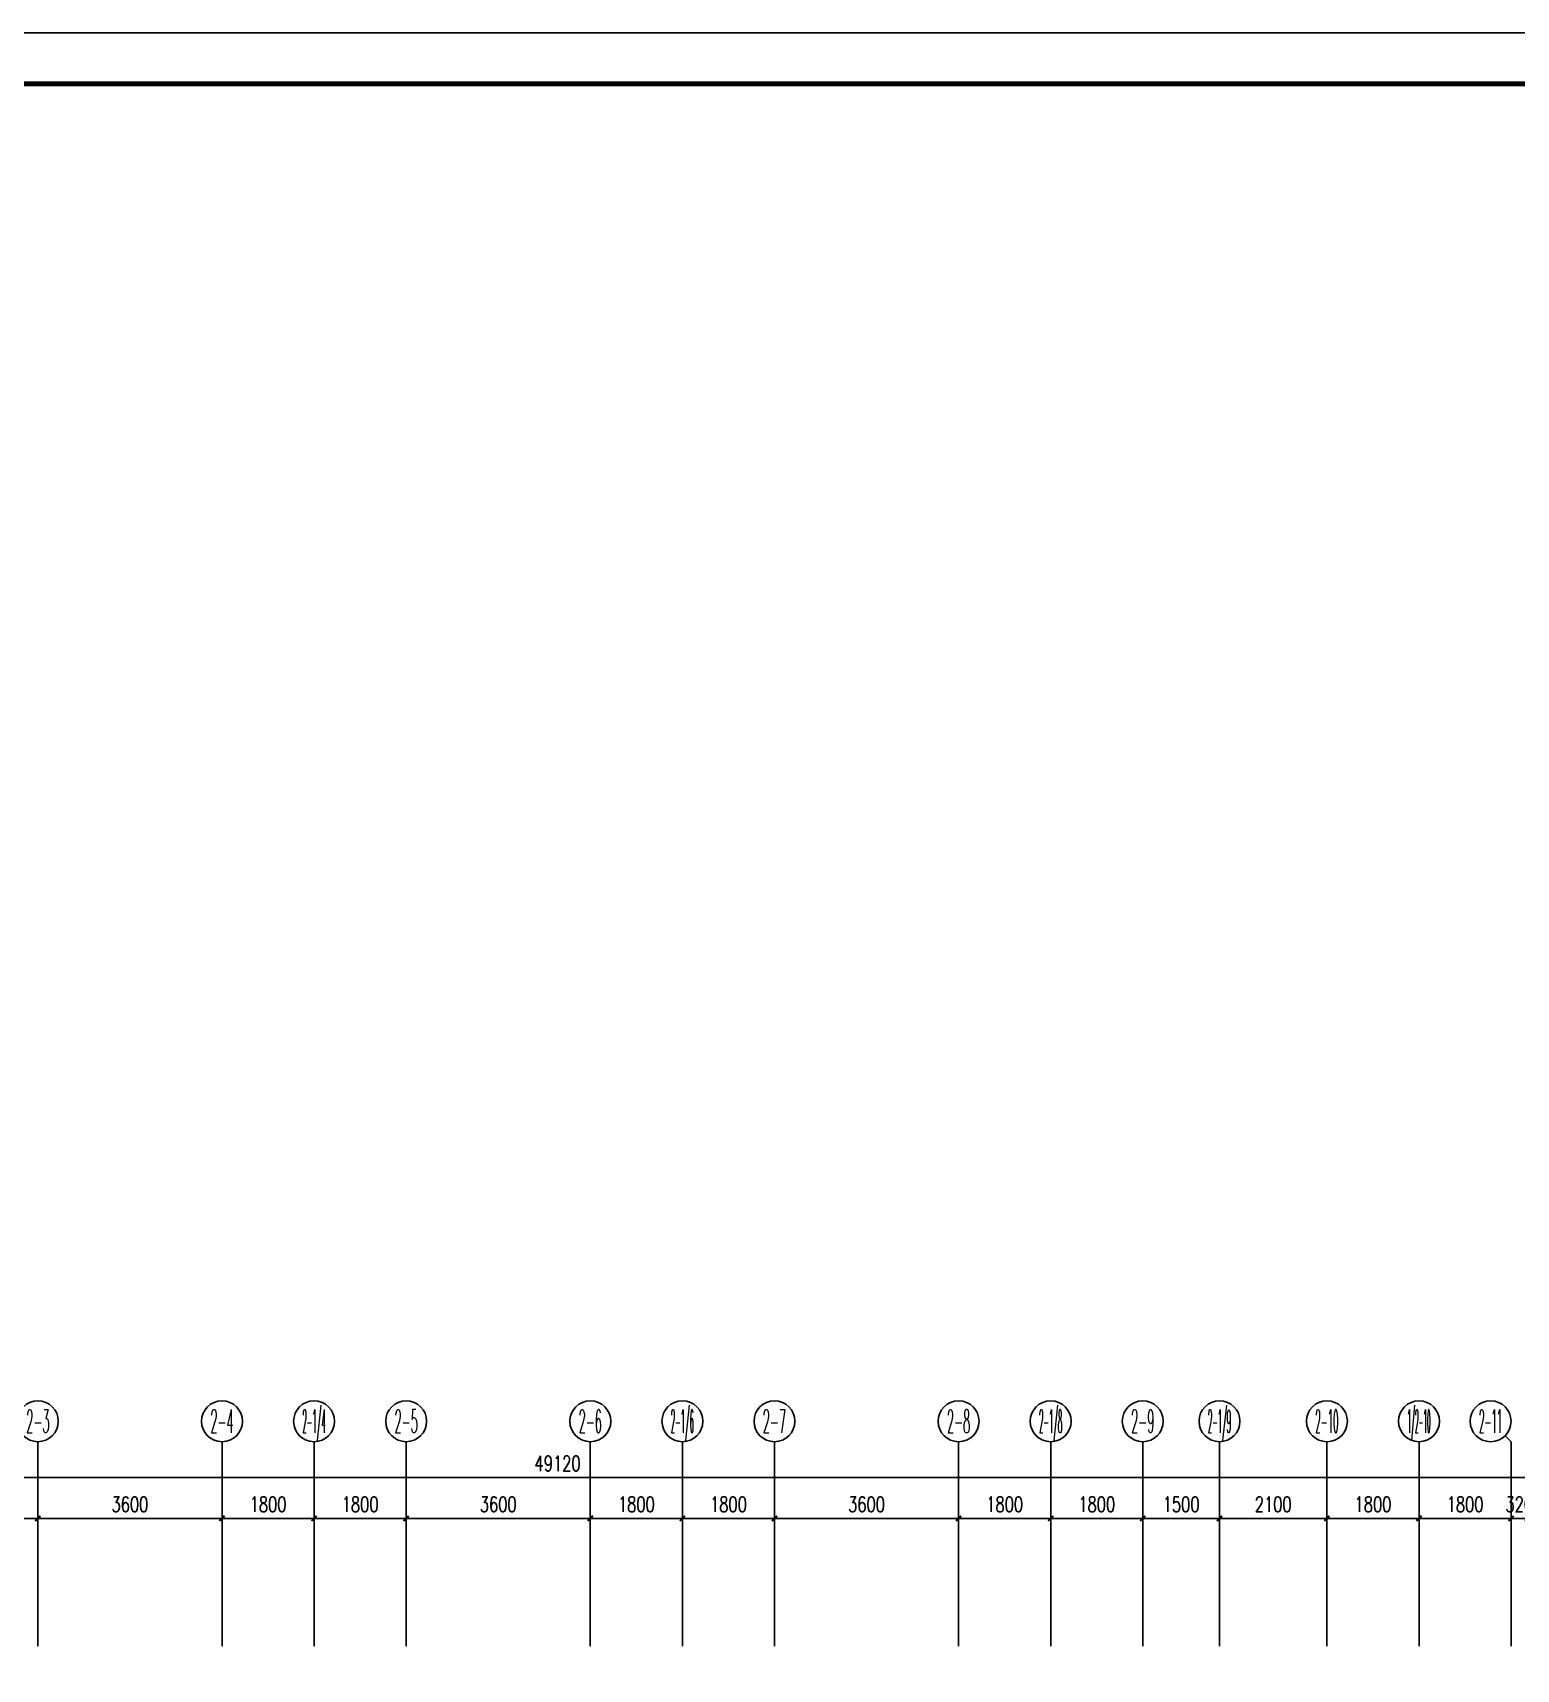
# Model space of a CAD drawing. Extents: x -9422388 to 15610651, y -1992469 to 953794.
# Drawn here: x -2755303 to -2726301, y -275184 to -243184 of the extents above; entities that cross this region are included whole.
import ezdxf
from ezdxf.enums import TextEntityAlignment as Align

# ---------------------------------------------------------------- set-up
doc = ezdxf.new("R2010")
doc.units = 0
doc.header["$LTSCALE"] = 1000
doc.layers.add('AXIS_TEXT', color=7, linetype='Continuous')
doc.layers.add('PUB_TITLE', color=4, linetype='Continuous')
doc.styles.add('_TCH_AXIS', font='COMPLEX', dxfattribs={"bigfont": 'GBCBIG'})
doc.styles.add('_TCH_DIM_T3', font='SIMPLEX', dxfattribs={"width": 0.705882, "bigfont": 'GBCBIG'})
doc.styles.add('COMPLEX', font='COMPLEX')
doc.dimstyles.new('_TCH_ARCH&&100', dxfattribs={"dimtxt": 297.5, "dimasz": 100, "dimexe": 250, "dimexo": 300, "dimgap": 126.25, "dimtad": 1, "dimdec": 0, "dimzin": 0, "dimdsep": 46, "dimtxsty": '_TCH_DIM_T3', "dimblk": 'ARCHTICK', "dimcen": 0.09, "dimclrt": 7, "dimazin": 2, "dimtfac": 1, "dimtdec": 0, "dimtix": 1, "dimtmove": 2, "dimatfit": 3, "dimfxl": 0, "dimtolj": 1, "dimtzin": 0, "dimarcsym": 0})

# ---------------------------------------------------------------- blocks, each defined once
blk = doc.blocks.new('_ArchTick')
at = {"color": 0, "linetype": 'ByBlock', "const_width": 0.4}
blk.add_lwpolyline([(-0.5, -0.5), (0.5, 0.5)], dxfattribs=at)
blk = doc.blocks.new('*D2909')
at = {"color": 0, "lineweight": -2, "transparency": 16777216}
for p, q in [((1579630, -187593), (1579630, -184343)), ((1579630, -184593), (1628750, -184593)), ((1628750, -187593), (1628750, -184343))]:
    blk.add_line(p, q, dxfattribs=at)
at = {"layer": 'Defpoints', "color": 0, "transparency": 16777216}
for p in [(1628750, -184593), (1579630, -187893), (1628750, -187893)]:
    blk.add_point(p, dxfattribs=at)
at = {"color": 0, "lineweight": -2, "transparency": 16777216, "xscale": 100, "yscale": 100, "zscale": 100, "rotation": 180}
blk.add_blockref('_ArchTick', (1579630, -184593), dxfattribs=at)
at = {"color": 0, "lineweight": -2, "transparency": 16777216, "xscale": 100, "yscale": 100, "zscale": 100}
blk.add_blockref('_ArchTick', (1628750, -184593), dxfattribs=at)
at = {"color": 7, "transparency": 16777216, "insert": (1604190, -184318), "char_height": 297.5, "attachment_point": 5, "style": '_TCH_DIM_T3'}
blk.add_mtext('\\A1;49120', dxfattribs=at)
blk = doc.blocks.new('*D2911')
at = {"color": 0, "lineweight": -2, "transparency": 16777216}
for p, q in [((1586830, -187593), (1586830, -185143)), ((1594030, -187593), (1594030, -185143)), ((1586830, -185393), (1594030, -185393))]:
    blk.add_line(p, q, dxfattribs=at)
at = {"layer": 'Defpoints', "color": 0, "transparency": 16777216}
for p in [(1594030, -185393), (1586830, -187893), (1594030, -187893)]:
    blk.add_point(p, dxfattribs=at)
at = {"color": 0, "lineweight": -2, "transparency": 16777216, "xscale": 100, "yscale": 100, "zscale": 100, "rotation": 180}
blk.add_blockref('_ArchTick', (1586830, -185393), dxfattribs=at)
at = {"color": 0, "lineweight": -2, "transparency": 16777216, "xscale": 100, "yscale": 100, "zscale": 100}
blk.add_blockref('_ArchTick', (1594030, -185393), dxfattribs=at)
at = {"color": 7, "transparency": 16777216, "insert": (1590430, -185118), "char_height": 297.5, "attachment_point": 5, "style": '_TCH_DIM_T3'}
blk.add_mtext('\\A1;7200', dxfattribs=at)
blk = doc.blocks.new('*D2912')
at = {"color": 0, "lineweight": -2, "transparency": 16777216}
for p, q in [((1594030, -187593), (1594030, -185143)), ((1597630, -187593), (1597630, -185143)), ((1594030, -185393), (1597630, -185393))]:
    blk.add_line(p, q, dxfattribs=at)
at = {"layer": 'Defpoints', "color": 0, "transparency": 16777216}
for p in [(1597630, -185393), (1594030, -187893), (1597630, -187893)]:
    blk.add_point(p, dxfattribs=at)
at = {"color": 0, "lineweight": -2, "transparency": 16777216, "xscale": 100, "yscale": 100, "zscale": 100, "rotation": 180}
blk.add_blockref('_ArchTick', (1594030, -185393), dxfattribs=at)
at = {"color": 0, "lineweight": -2, "transparency": 16777216, "xscale": 100, "yscale": 100, "zscale": 100}
blk.add_blockref('_ArchTick', (1597630, -185393), dxfattribs=at)
at = {"color": 7, "transparency": 16777216, "insert": (1595830, -185118), "char_height": 297.5, "attachment_point": 5, "style": '_TCH_DIM_T3'}
blk.add_mtext('\\A1;3600', dxfattribs=at)
blk = doc.blocks.new('*D2913')
at = {"color": 0, "lineweight": -2, "transparency": 16777216}
for p, q in [((1597630, -187593), (1597630, -185143)), ((1599430, -187593), (1599430, -185143)), ((1597630, -185393), (1599430, -185393))]:
    blk.add_line(p, q, dxfattribs=at)
at = {"layer": 'Defpoints', "color": 0, "transparency": 16777216}
for p in [(1599430, -185393), (1597630, -187893), (1599430, -187893)]:
    blk.add_point(p, dxfattribs=at)
at = {"color": 0, "lineweight": -2, "transparency": 16777216, "xscale": 100, "yscale": 100, "zscale": 100, "rotation": 180}
blk.add_blockref('_ArchTick', (1597630, -185393), dxfattribs=at)
at = {"color": 0, "lineweight": -2, "transparency": 16777216, "xscale": 100, "yscale": 100, "zscale": 100}
blk.add_blockref('_ArchTick', (1599430, -185393), dxfattribs=at)
at = {"color": 7, "transparency": 16777216, "insert": (1598530, -185118), "char_height": 297.5, "attachment_point": 5, "style": '_TCH_DIM_T3'}
blk.add_mtext('\\A1;1800', dxfattribs=at)
blk = doc.blocks.new('*D2914')
at = {"color": 0, "lineweight": -2, "transparency": 16777216}
for p, q in [((1599430, -187593), (1599430, -185143)), ((1601230, -187593), (1601230, -185143)), ((1599430, -185393), (1601230, -185393))]:
    blk.add_line(p, q, dxfattribs=at)
at = {"layer": 'Defpoints', "color": 0, "transparency": 16777216}
for p in [(1601230, -185393), (1599430, -187893), (1601230, -187893)]:
    blk.add_point(p, dxfattribs=at)
at = {"color": 0, "lineweight": -2, "transparency": 16777216, "xscale": 100, "yscale": 100, "zscale": 100, "rotation": 180}
blk.add_blockref('_ArchTick', (1599430, -185393), dxfattribs=at)
at = {"color": 0, "lineweight": -2, "transparency": 16777216, "xscale": 100, "yscale": 100, "zscale": 100}
blk.add_blockref('_ArchTick', (1601230, -185393), dxfattribs=at)
at = {"color": 7, "transparency": 16777216, "insert": (1600330, -185118), "char_height": 297.5, "attachment_point": 5, "style": '_TCH_DIM_T3'}
blk.add_mtext('\\A1;1800', dxfattribs=at)
blk = doc.blocks.new('*D2915')
at = {"color": 0, "lineweight": -2, "transparency": 16777216}
for p, q in [((1601230, -187593), (1601230, -185143)), ((1604830, -187593), (1604830, -185143)), ((1601230, -185393), (1604830, -185393))]:
    blk.add_line(p, q, dxfattribs=at)
at = {"layer": 'Defpoints', "color": 0, "transparency": 16777216}
for p in [(1604830, -185393), (1601230, -187893), (1604830, -187893)]:
    blk.add_point(p, dxfattribs=at)
at = {"color": 0, "lineweight": -2, "transparency": 16777216, "xscale": 100, "yscale": 100, "zscale": 100, "rotation": 180}
blk.add_blockref('_ArchTick', (1601230, -185393), dxfattribs=at)
at = {"color": 0, "lineweight": -2, "transparency": 16777216, "xscale": 100, "yscale": 100, "zscale": 100}
blk.add_blockref('_ArchTick', (1604830, -185393), dxfattribs=at)
at = {"color": 7, "transparency": 16777216, "insert": (1603030, -185118), "char_height": 297.5, "attachment_point": 5, "style": '_TCH_DIM_T3'}
blk.add_mtext('\\A1;3600', dxfattribs=at)
blk = doc.blocks.new('*D2916')
at = {"color": 0, "lineweight": -2, "transparency": 16777216}
for p, q in [((1604830, -187593), (1604830, -185143)), ((1606630, -187593), (1606630, -185143)), ((1604830, -185393), (1606630, -185393))]:
    blk.add_line(p, q, dxfattribs=at)
at = {"layer": 'Defpoints', "color": 0, "transparency": 16777216}
for p in [(1606630, -185393), (1604830, -187893), (1606630, -187893)]:
    blk.add_point(p, dxfattribs=at)
at = {"color": 0, "lineweight": -2, "transparency": 16777216, "xscale": 100, "yscale": 100, "zscale": 100, "rotation": 180}
blk.add_blockref('_ArchTick', (1604830, -185393), dxfattribs=at)
at = {"color": 0, "lineweight": -2, "transparency": 16777216, "xscale": 100, "yscale": 100, "zscale": 100}
blk.add_blockref('_ArchTick', (1606630, -185393), dxfattribs=at)
at = {"color": 7, "transparency": 16777216, "insert": (1605730, -185118), "char_height": 297.5, "attachment_point": 5, "style": '_TCH_DIM_T3'}
blk.add_mtext('\\A1;1800', dxfattribs=at)
blk = doc.blocks.new('*D2917')
at = {"color": 0, "lineweight": -2, "transparency": 16777216}
for p, q in [((1606630, -187593), (1606630, -185143)), ((1608430, -187593), (1608430, -185143)), ((1606630, -185393), (1608430, -185393))]:
    blk.add_line(p, q, dxfattribs=at)
at = {"layer": 'Defpoints', "color": 0, "transparency": 16777216}
for p in [(1608430, -185393), (1606630, -187893), (1608430, -187893)]:
    blk.add_point(p, dxfattribs=at)
at = {"color": 0, "lineweight": -2, "transparency": 16777216, "xscale": 100, "yscale": 100, "zscale": 100, "rotation": 180}
blk.add_blockref('_ArchTick', (1606630, -185393), dxfattribs=at)
at = {"color": 0, "lineweight": -2, "transparency": 16777216, "xscale": 100, "yscale": 100, "zscale": 100}
blk.add_blockref('_ArchTick', (1608430, -185393), dxfattribs=at)
at = {"color": 7, "transparency": 16777216, "insert": (1607530, -185118), "char_height": 297.5, "attachment_point": 5, "style": '_TCH_DIM_T3'}
blk.add_mtext('\\A1;1800', dxfattribs=at)
blk = doc.blocks.new('*D2918')
at = {"color": 0, "lineweight": -2, "transparency": 16777216}
for p, q in [((1608430, -187593), (1608430, -185143)), ((1612030, -187593), (1612030, -185143)), ((1608430, -185393), (1612030, -185393))]:
    blk.add_line(p, q, dxfattribs=at)
at = {"layer": 'Defpoints', "color": 0, "transparency": 16777216}
for p in [(1612030, -185393), (1608430, -187893), (1612030, -187893)]:
    blk.add_point(p, dxfattribs=at)
at = {"color": 0, "lineweight": -2, "transparency": 16777216, "xscale": 100, "yscale": 100, "zscale": 100, "rotation": 180}
blk.add_blockref('_ArchTick', (1608430, -185393), dxfattribs=at)
at = {"color": 0, "lineweight": -2, "transparency": 16777216, "xscale": 100, "yscale": 100, "zscale": 100}
blk.add_blockref('_ArchTick', (1612030, -185393), dxfattribs=at)
at = {"color": 7, "transparency": 16777216, "insert": (1610230, -185118), "char_height": 297.5, "attachment_point": 5, "style": '_TCH_DIM_T3'}
blk.add_mtext('\\A1;3600', dxfattribs=at)
blk = doc.blocks.new('*D2919')
at = {"color": 0, "lineweight": -2, "transparency": 16777216}
for p, q in [((1612030, -187593), (1612030, -185143)), ((1613830, -187593), (1613830, -185143)), ((1612030, -185393), (1613830, -185393))]:
    blk.add_line(p, q, dxfattribs=at)
at = {"layer": 'Defpoints', "color": 0, "transparency": 16777216}
for p in [(1613830, -185393), (1612030, -187893), (1613830, -187893)]:
    blk.add_point(p, dxfattribs=at)
at = {"color": 0, "lineweight": -2, "transparency": 16777216, "xscale": 100, "yscale": 100, "zscale": 100, "rotation": 180}
blk.add_blockref('_ArchTick', (1612030, -185393), dxfattribs=at)
at = {"color": 0, "lineweight": -2, "transparency": 16777216, "xscale": 100, "yscale": 100, "zscale": 100}
blk.add_blockref('_ArchTick', (1613830, -185393), dxfattribs=at)
at = {"color": 7, "transparency": 16777216, "insert": (1612930, -185118), "char_height": 297.5, "attachment_point": 5, "style": '_TCH_DIM_T3'}
blk.add_mtext('\\A1;1800', dxfattribs=at)
blk = doc.blocks.new('*D2920')
at = {"color": 0, "lineweight": -2, "transparency": 16777216}
for p, q in [((1613830, -187593), (1613830, -185143)), ((1615630, -187593), (1615630, -185143)), ((1613830, -185393), (1615630, -185393))]:
    blk.add_line(p, q, dxfattribs=at)
at = {"layer": 'Defpoints', "color": 0, "transparency": 16777216}
for p in [(1615630, -185393), (1613830, -187893), (1615630, -187893)]:
    blk.add_point(p, dxfattribs=at)
at = {"color": 0, "lineweight": -2, "transparency": 16777216, "xscale": 100, "yscale": 100, "zscale": 100, "rotation": 180}
blk.add_blockref('_ArchTick', (1613830, -185393), dxfattribs=at)
at = {"color": 0, "lineweight": -2, "transparency": 16777216, "xscale": 100, "yscale": 100, "zscale": 100}
blk.add_blockref('_ArchTick', (1615630, -185393), dxfattribs=at)
at = {"color": 7, "transparency": 16777216, "insert": (1614730, -185118), "char_height": 297.5, "attachment_point": 5, "style": '_TCH_DIM_T3'}
blk.add_mtext('\\A1;1800', dxfattribs=at)
blk = doc.blocks.new('*D2921')
at = {"color": 0, "lineweight": -2, "transparency": 16777216}
for p, q in [((1615630, -187593), (1615630, -185143)), ((1617130, -187593), (1617130, -185143)), ((1615630, -185393), (1617130, -185393))]:
    blk.add_line(p, q, dxfattribs=at)
at = {"layer": 'Defpoints', "color": 0, "transparency": 16777216}
for p in [(1617130, -185393), (1615630, -187893), (1617130, -187893)]:
    blk.add_point(p, dxfattribs=at)
at = {"color": 0, "lineweight": -2, "transparency": 16777216, "xscale": 100, "yscale": 100, "zscale": 100, "rotation": 180}
blk.add_blockref('_ArchTick', (1615630, -185393), dxfattribs=at)
at = {"color": 0, "lineweight": -2, "transparency": 16777216, "xscale": 100, "yscale": 100, "zscale": 100}
blk.add_blockref('_ArchTick', (1617130, -185393), dxfattribs=at)
at = {"color": 7, "transparency": 16777216, "insert": (1616380, -185118), "char_height": 297.5, "attachment_point": 5, "style": '_TCH_DIM_T3'}
blk.add_mtext('\\A1;1500', dxfattribs=at)
blk = doc.blocks.new('*D2922')
at = {"color": 0, "lineweight": -2, "transparency": 16777216}
for p, q in [((1617130, -187593), (1617130, -185143)), ((1619230, -187593), (1619230, -185143)), ((1617130, -185393), (1619230, -185393))]:
    blk.add_line(p, q, dxfattribs=at)
at = {"layer": 'Defpoints', "color": 0, "transparency": 16777216}
for p in [(1619230, -185393), (1617130, -187893), (1619230, -187893)]:
    blk.add_point(p, dxfattribs=at)
at = {"color": 0, "lineweight": -2, "transparency": 16777216, "xscale": 100, "yscale": 100, "zscale": 100, "rotation": 180}
blk.add_blockref('_ArchTick', (1617130, -185393), dxfattribs=at)
at = {"color": 0, "lineweight": -2, "transparency": 16777216, "xscale": 100, "yscale": 100, "zscale": 100}
blk.add_blockref('_ArchTick', (1619230, -185393), dxfattribs=at)
at = {"color": 7, "transparency": 16777216, "insert": (1618180, -185118), "char_height": 297.5, "attachment_point": 5, "style": '_TCH_DIM_T3'}
blk.add_mtext('\\A1;2100', dxfattribs=at)
blk = doc.blocks.new('*D2923')
at = {"color": 0, "lineweight": -2, "transparency": 16777216}
for p, q in [((1619230, -187593), (1619230, -185143)), ((1621030, -187593), (1621030, -185143)), ((1619230, -185393), (1621030, -185393))]:
    blk.add_line(p, q, dxfattribs=at)
at = {"layer": 'Defpoints', "color": 0, "transparency": 16777216}
for p in [(1621030, -185393), (1619230, -187893), (1621030, -187893)]:
    blk.add_point(p, dxfattribs=at)
at = {"color": 0, "lineweight": -2, "transparency": 16777216, "xscale": 100, "yscale": 100, "zscale": 100, "rotation": 180}
blk.add_blockref('_ArchTick', (1619230, -185393), dxfattribs=at)
at = {"color": 0, "lineweight": -2, "transparency": 16777216, "xscale": 100, "yscale": 100, "zscale": 100}
blk.add_blockref('_ArchTick', (1621030, -185393), dxfattribs=at)
at = {"color": 7, "transparency": 16777216, "insert": (1620130, -185118), "char_height": 297.5, "attachment_point": 5, "style": '_TCH_DIM_T3'}
blk.add_mtext('\\A1;1800', dxfattribs=at)
blk = doc.blocks.new('*D2924')
at = {"color": 0, "lineweight": -2, "transparency": 16777216}
for p, q in [((1621030, -187593), (1621030, -185143)), ((1622830, -187593), (1622830, -185143)), ((1621030, -185393), (1622830, -185393))]:
    blk.add_line(p, q, dxfattribs=at)
at = {"layer": 'Defpoints', "color": 0, "transparency": 16777216}
for p in [(1622830, -185393), (1621030, -187893), (1622830, -187893)]:
    blk.add_point(p, dxfattribs=at)
at = {"color": 0, "lineweight": -2, "transparency": 16777216, "xscale": 100, "yscale": 100, "zscale": 100, "rotation": 180}
blk.add_blockref('_ArchTick', (1621030, -185393), dxfattribs=at)
at = {"color": 0, "lineweight": -2, "transparency": 16777216, "xscale": 100, "yscale": 100, "zscale": 100}
blk.add_blockref('_ArchTick', (1622830, -185393), dxfattribs=at)
at = {"color": 7, "transparency": 16777216, "insert": (1621930, -185118), "char_height": 297.5, "attachment_point": 5, "style": '_TCH_DIM_T3'}
blk.add_mtext('\\A1;1800', dxfattribs=at)
blk = doc.blocks.new('*D2925')
at = {"color": 0, "lineweight": -2, "transparency": 16777216}
for p, q in [((1622830, -187593), (1622830, -185143)), ((1623150, -187593), (1623150, -185143)), ((1622830, -185393), (1622730, -185393)), ((1622830, -185393), (1623150, -185393)), ((1623150, -185393), (1623250, -185393))]:
    blk.add_line(p, q, dxfattribs=at)
at = {"layer": 'Defpoints', "color": 0, "transparency": 16777216}
for p in [(1623150, -185393), (1622830, -187893), (1623150, -187893)]:
    blk.add_point(p, dxfattribs=at)
at = {"color": 0, "lineweight": -2, "transparency": 16777216, "xscale": 100, "yscale": 100, "zscale": 100}
blk.add_blockref('_ArchTick', (1622830, -185393), dxfattribs=at)
at = {"color": 0, "lineweight": -2, "transparency": 16777216, "xscale": 100, "yscale": 100, "zscale": 100, "rotation": 180}
blk.add_blockref('_ArchTick', (1623150, -185393), dxfattribs=at)
at = {"color": 7, "transparency": 16777216, "insert": (1622990, -185118), "char_height": 297.5, "attachment_point": 5, "style": '_TCH_DIM_T3'}
blk.add_mtext('\\A1;320', dxfattribs=at)
blk = doc.blocks.new('_AXISO')
at = {"color": 0}
blk.add_circle((0, 0), 0.5, dxfattribs=at)
at = {"layer": 'AXIS_TEXT', "color": 0, "style": 'COMPLEX', "width": 1.041667}
blk.add_attdef('A', text='', height=0.56, dxfattribs=at).set_placement((-0.25, -0.28), (0.25, -0.28), align=Align.FIT)
blk = doc.blocks.new('542523')
at = {"color": 8}
for p, q in [((1594029.8, -187892.6), (1594029.8, -183892.6)), ((1597629.8, -187892.6), (1597629.8, -183892.6)), ((1599429.8, -187892.6), (1599429.8, -183892.6)), ((1601229.8, -187892.6), (1601229.8, -183892.6)), ((1604829.8, -187892.6), (1604829.8, -183892.6)), ((1606629.8, -187892.6), (1606629.8, -183892.6)), ((1608429.8, -187892.6), (1608429.8, -183892.6)), ((1612029.8, -187892.6), (1612029.8, -183892.6)), ((1613829.8, -187892.6), (1613829.8, -183892.6)), ((1615629.8, -187892.6), (1615629.8, -183892.6)), ((1617129.8, -187892.6), (1617129.8, -183892.6)), ((1619229.8, -187892.6), (1619229.8, -183892.6)), ((1621029.8, -187892.6), (1621029.8, -183892.6)), ((1622712.7, -183775.4), (1622829.8, -183892.6)), ((1622829.8, -187892.6), (1622829.8, -183892.6))]:
    blk.add_line(p, q, dxfattribs=at)
ref = blk.add_blockref('_AXISO', (1594029.8, -183492.6), dxfattribs=dict(at, xscale=800, yscale=800, zscale=800))
ref.add_attrib('A', '2-3', dxfattribs={"layer": 'AXIS_TEXT', "color": 8, "height": 452.55, "style": '_TCH_AXIS', "width": 0.35}).set_placement((1593803.5, -183718.8), (1594256.1, -183718.8), align=Align.FIT)
ref = blk.add_blockref('_AXISO', (1597629.8, -183492.6), dxfattribs=dict(at, xscale=800, yscale=800, zscale=800))
ref.add_attrib('A', '2-4', dxfattribs={"layer": 'AXIS_TEXT', "color": 8, "height": 452.55, "style": '_TCH_AXIS', "width": 0.33871}).set_placement((1597403.5, -183718.8), (1597856.1, -183718.8), align=Align.FIT)
ref = blk.add_blockref('_AXISO', (1599429.8, -183492.6), dxfattribs=dict(at, xscale=800, yscale=800, zscale=800))
ref.add_attrib('A', '2-1/4', dxfattribs={"layer": 'AXIS_TEXT', "color": 8, "height": 452.55, "style": '_TCH_AXIS', "width": 0.212121}).set_placement((1599203.5, -183718.8), (1599656.1, -183718.8), align=Align.FIT)
ref = blk.add_blockref('_AXISO', (1601229.8, -183492.6), dxfattribs=dict(at, xscale=800, yscale=800, zscale=800))
ref.add_attrib('A', '2-5', dxfattribs={"layer": 'AXIS_TEXT', "color": 8, "height": 452.55, "style": '_TCH_AXIS', "width": 0.35}).set_placement((1601003.5, -183718.8), (1601456.1, -183718.8), align=Align.FIT)
ref = blk.add_blockref('_AXISO', (1604829.8, -183492.6), dxfattribs=dict(at, xscale=800, yscale=800, zscale=800))
ref.add_attrib('A', '2-6', dxfattribs={"layer": 'AXIS_TEXT', "color": 8, "height": 452.55, "style": '_TCH_AXIS', "width": 0.35}).set_placement((1604603.5, -183718.8), (1605056.1, -183718.8), align=Align.FIT)
ref = blk.add_blockref('_AXISO', (1606629.8, -183492.6), dxfattribs=dict(at, xscale=800, yscale=800, zscale=800))
ref.add_attrib('A', '2-1/6', dxfattribs={"layer": 'AXIS_TEXT', "color": 8, "height": 452.55, "style": '_TCH_AXIS', "width": 0.216495}).set_placement((1606403.5, -183718.8), (1606856.1, -183718.8), align=Align.FIT)
ref = blk.add_blockref('_AXISO', (1608429.8, -183492.6), dxfattribs=dict(at, xscale=800, yscale=800, zscale=800))
ref.add_attrib('A', '2-7', dxfattribs={"layer": 'AXIS_TEXT', "color": 8, "height": 452.55, "style": '_TCH_AXIS', "width": 0.35}).set_placement((1608203.5, -183718.8), (1608656.1, -183718.8), align=Align.FIT)
ref = blk.add_blockref('_AXISO', (1612029.8, -183492.6), dxfattribs=dict(at, xscale=800, yscale=800, zscale=800))
ref.add_attrib('A', '2-8', dxfattribs={"layer": 'AXIS_TEXT', "color": 8, "height": 452.55, "style": '_TCH_AXIS', "width": 0.35}).set_placement((1611803.5, -183718.8), (1612256.1, -183718.8), align=Align.FIT)
ref = blk.add_blockref('_AXISO', (1613829.8, -183492.6), dxfattribs=dict(at, xscale=800, yscale=800, zscale=800))
ref.add_attrib('A', '2-1/8', dxfattribs={"layer": 'AXIS_TEXT', "color": 8, "height": 452.55, "style": '_TCH_AXIS', "width": 0.216495}).set_placement((1613603.5, -183718.8), (1614056.1, -183718.8), align=Align.FIT)
ref = blk.add_blockref('_AXISO', (1615629.8, -183492.6), dxfattribs=dict(at, xscale=800, yscale=800, zscale=800))
ref.add_attrib('A', '2-9', dxfattribs={"layer": 'AXIS_TEXT', "color": 8, "height": 452.55, "style": '_TCH_AXIS', "width": 0.35}).set_placement((1615403.5, -183718.8), (1615856.1, -183718.8), align=Align.FIT)
ref = blk.add_blockref('_AXISO', (1617129.8, -183492.6), dxfattribs=dict(at, xscale=800, yscale=800, zscale=800))
ref.add_attrib('A', '2-1/9', dxfattribs={"layer": 'AXIS_TEXT', "color": 8, "height": 452.55, "style": '_TCH_AXIS', "width": 0.216495}).set_placement((1616903.5, -183718.8), (1617356.1, -183718.8), align=Align.FIT)
ref = blk.add_blockref('_AXISO', (1619229.8, -183492.6), dxfattribs=dict(at, xscale=800, yscale=800, zscale=800))
ref.add_attrib('A', '2-10', dxfattribs={"layer": 'AXIS_TEXT', "color": 8, "height": 452.55, "style": '_TCH_AXIS', "width": 0.28}).set_placement((1619003.5, -183718.8), (1619456.1, -183718.8), align=Align.FIT)
ref = blk.add_blockref('_AXISO', (1621029.8, -183492.6), dxfattribs=dict(at, xscale=800, yscale=800, zscale=800))
ref.add_attrib('A', '1/2-10', dxfattribs={"layer": 'AXIS_TEXT', "color": 8, "height": 452.55, "style": '_TCH_AXIS', "width": 0.1875}).set_placement((1620803.5, -183718.8), (1621256.1, -183718.8), align=Align.FIT)
ref = blk.add_blockref('_AXISO', (1622429.8, -183492.6), dxfattribs=dict(at, xscale=800, yscale=800, zscale=800))
ref.add_attrib('A', '2-11', dxfattribs={"layer": 'AXIS_TEXT', "color": 8, "height": 452.55, "style": '_TCH_AXIS', "width": 0.3}).set_placement((1622203.5, -183718.8), (1622656.1, -183718.8), align=Align.FIT)
for p1, p2, distance, picture, middle in [((1579629.8, -187892.6), (1628749.8, -187892.6), 3300, '*D2909', (1604189.8, -184317.6)), ((1586829.8, -187892.6), (1594029.8, -187892.6), 2500, '*D2911', (1590429.8, -185117.6)), ((1594029.8, -187892.6), (1597629.8, -187892.6), 2500, '*D2912', (1595829.8, -185117.6)), ((1597629.8, -187892.6), (1599429.8, -187892.6), 2500, '*D2913', (1598529.8, -185117.6)), ((1599429.8, -187892.6), (1601229.8, -187892.6), 2500, '*D2914', (1600329.8, -185117.6)), ((1601229.8, -187892.6), (1604829.8, -187892.6), 2500, '*D2915', (1603029.8, -185117.6)), ((1604829.8, -187892.6), (1606629.8, -187892.6), 2500, '*D2916', (1605729.8, -185117.6)), ((1606629.8, -187892.6), (1608429.8, -187892.6), 2500, '*D2917', (1607529.8, -185117.6)), ((1608429.8, -187892.6), (1612029.8, -187892.6), 2500, '*D2918', (1610229.8, -185117.6)), ((1612029.8, -187892.6), (1613829.8, -187892.6), 2500, '*D2919', (1612929.8, -185117.6)), ((1613829.8, -187892.6), (1615629.8, -187892.6), 2500, '*D2920', (1614729.8, -185117.6)), ((1615629.8, -187892.6), (1617129.8, -187892.6), 2500, '*D2921', (1616379.8, -185117.6)), ((1617129.8, -187892.6), (1619229.8, -187892.6), 2500, '*D2922', (1618179.8, -185117.6)), ((1619229.8, -187892.6), (1621029.8, -187892.6), 2500, '*D2923', (1620129.8, -185117.6)), ((1621029.8, -187892.6), (1622829.8, -187892.6), 2500, '*D2924', (1621929.8, -185117.6)), ((1622829.8, -187892.6), (1623149.8, -187892.6), 2500, '*D2925', (1622989.8, -185117.6))]:
    dim = blk.add_aligned_dim(p1=p1, p2=p2, distance=distance, dimstyle='_TCH_ARCH&&100', dxfattribs=at)
    dim.commit()
    dim.dimension.update_dxf_attribs({"geometry": picture, "text_midpoint": middle})

msp = doc.modelspace()

# ---------------------------------------------------------------- linework, layer by layer
at = {"layer": 'PUB_TITLE'}
msp.add_lwpolyline([(-2786874.25692, -302583.96919), (-2681774.25692, -302583.96919), (-2681774.25692, -243183.96919), (-2786874.25692, -243183.96919)], close=True, dxfattribs=at)
at = {"layer": 'PUB_TITLE', "const_width": 100}
msp.add_lwpolyline([(-2784374.25692, -301583.96919), (-2682774.25692, -301583.96919), (-2682774.25692, -244183.96919), (-2784374.25692, -244183.96919)], close=True, dxfattribs=at)

# ---------------------------------------------------------------- block references
msp.add_blockref('542523', (-4349232.37506, -86841.94189))

doc.saveas('drawing.dxf')
